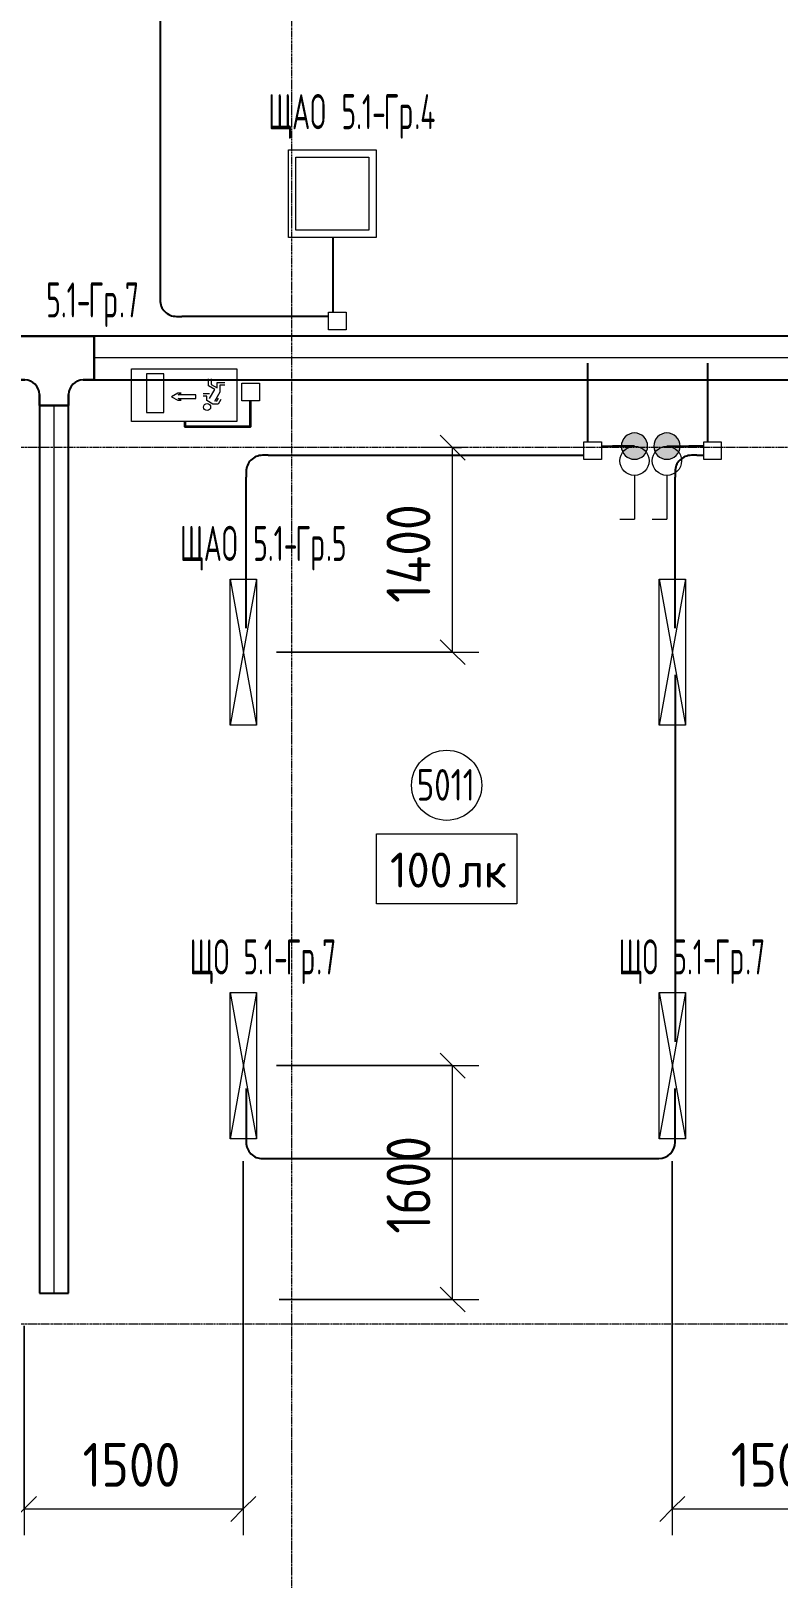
# Model space of a CAD drawing. Header units: millimetres. Extents: x -4730 to 98194, y -4296 to 93388.
# Drawn here: x 58217 to 63329, y 35263 to 45852 of the extents above; entities that cross this region are included whole.
import ezdxf

# ---------------------------------------------------------------- set-up
doc = ezdxf.new("R2010")
doc.units = ezdxf.units.MM
doc.linetypes.add('Линия сетки', pattern=[22.225, 12.7, -3.175, 3.175, -3.175])
doc.linetypes.add('Скрытая 0_75', pattern=[1.5, 0.75, -0.75])
for name, color, linetype, lineweight, true_color in [('Кабельные лотки', 5, 'Continuous', 25, 0x0000ff), ('Короба', 7, 'Continuous', 25, 0x008000), ('Опуск', 7, 'Скрытая 0_75', 18, 0x007f00), ('Соединительные детали кабельных лотков', 5, 'Continuous', 25, 0x0000ff), ('Соединительные детали коробов', 7, 'Continuous', 25, 0x008000), ('Типовые аннотации', 1, 'Continuous', 18, 0xff0000)]:
    doc.layers.add(name, color=color, linetype=linetype, lineweight=lineweight, true_color=true_color)
for name, color, linetype, lineweight in [('Марки помещений', 7, 'Continuous', 9), ('Марки силовых электроприборов', 7, 'Continuous', 9), ('Осевая линия', 7, 'Continuous', 18), ('Оси', 7, 'Continuous', 9), ('Провода', 7, 'Continuous', 35), ('Размеры', 7, 'Continuous', 9), ('Размеры-120', 7, 'Continuous', 9)]:
    doc.layers.add(name, color=color, linetype=linetype, lineweight=lineweight)
doc.styles.add('GOST Common', font='GOST_Common.ttf', dxfattribs={"width": 0.6, "height": 240})
doc.styles.add('GOST Common_1', font='GOST_Common.ttf', dxfattribs={"width": 0.9, "height": 300})
doc.styles.add('GOST Common_2', font='GOST_Common.ttf', dxfattribs={"height": 240})
doc.styles.add('GOST Common_3', font='GOST_Common.ttf', dxfattribs={"width": 0.8, "height": 216})
doc.dimstyles.new('ADSK_Проверочный', dxfattribs={"dimscale": 304.8, "dimtxt": 301.714499, "dimasz": 0.556693, "dimexe": 0.590551, "dimexo": 0.590551, "dimgap": 0.19685, "dimtad": 1, "dimdec": 3, "dimrnd": 0.001, "dimdsep": 46, "dimtxsty": 'GOST Common_1', "dimblk1": 'OBLIQUE', "dimblk2": 'OBLIQUE', "dimsah": 1, "dimcen": 0.09, "dimazin": 0, "dimtfac": 1, "dimtdec": 4, "dimtix": 1, "dimtmove": 0, "dimatfit": 3, "dimfxl": 1, "dimtvp": 1, "dimtolj": 1, "dimtzin": 0, "dimarcsym": 2})

# ---------------------------------------------------------------- blocks, each defined once
blk = doc.blocks.new('M_Горизонтальный тройник для канального - Радиус 100 мм-2745902-Тех_ этаж')
at = {"layer": 'Соединительные детали кабельных лотков'}
for p, q in [((275, 150), (-275, 150)), ((-275, 150), (-275, -150)), ((-275, -150), (-275, 150)), ((-275, 150), (275, 150)), ((-275, 150), (-275, 150)), ((275, -150), (275, 150)), ((275, 150), (275, -150)), ((275, 150), (275, 150)), ((-275, -150), (-200, -150)), ((-200, -150), (-275, -150)), ((-275, -150), (-275, -150)), ((200, -150), (275, -150)), ((275, -150), (200, -150)), ((275, -150), (275, -150)), ((-100, -250), (-100, -325)), ((-100, -325), (-100, -250)), ((100, -325), (100, -250)), ((100, -250), (100, -325)), ((-100, -325), (100, -325)), ((100, -325), (-100, -325)), ((-100, -325), (-100, -325)), ((100, -325), (100, -325))]:
    blk.add_line(p, q, dxfattribs=at)
for centre, start, end in [((-200, -250), 0, 90), ((-200, -250), 0, 90), ((200, -250), 90, 180), ((200, -250), 90, 180)]:
    blk.add_arc(centre, 100, start, end, dxfattribs=at)
blk = doc.blocks.new('M_Короб_ отвод - Плоский торец - ПВХ - Стандартная-2386742-Тех_ этаж')
at = {"layer": 'Соединительные детали коробов'}
for p, q in [((45130, 82371.95), (45130, 82410.05)), ((45130, 82260), (45130, 82371.95)), ((45130, 82260), (45130, 82260))]:
    blk.add_line(p, q, dxfattribs=at)
blk = doc.blocks.new('M_Короб_ отвод - Плоский торец - ПВХ - Стандартная-V1-Тех_ этаж')
at = {"layer": 'Соединительные детали коробов'}
for p, q in [((0, 111.95), (0, 150.05)), ((-150.05, 0), (-111.95, 0))]:
    blk.add_line(p, q, dxfattribs=at)
blk.add_arc((-111.95, 111.95), 111.95, 270, 0, dxfattribs=at)
blk = doc.blocks.new('DIMBLOCK59-Тех_ этаж')
at = {"layer": 'Размеры-120'}
for p, q in [((62605, 38117), (62605, 35556)), ((62605, 35736), (62605, 38117)), ((64105, 37945), (64105, 35556)), ((64105, 35736), (64105, 37945)), ((62605, 35736), (62690, 35821)), ((64105, 35736), (64190, 35821)), ((62605, 35736), (62520, 35651)), ((62605, 35736), (64105, 35736)), ((64105, 35736), (64020, 35651))]:
    blk.add_line(p, q, dxfattribs=at)
at = {"layer": 'Размеры-120', "color": 0, "insert": (63005, 36188), "char_height": 300, "width": 840.71, "attachment_point": 1, "line_spacing_factor": 1.022761, "style": 'GOST Common_1'}
blk.add_mtext('1500', dxfattribs=at)
blk = doc.blocks.new('_Oblique')
at = {"color": 0, "linetype": 'ByBlock', "lineweight": -2}
blk.add_line((-0.5, -0.5), (0.5, 0.5), dxfattribs=at)
blk = doc.blocks.new('DIMBLOCK60-Тех_ этаж')
at = {"layer": 'Размеры-120'}
for p, q in [((59670, 38117), (59670, 35556)), ((59670, 35736), (59670, 38117)), ((58170, 36990), (58170, 35556)), ((58170, 35736), (58170, 36990)), ((58170, 35736), (58255, 35821)), ((59670, 35736), (59755, 35821)), ((58170, 35736), (58085, 35651)), ((58170, 35736), (59670, 35736)), ((59670, 35736), (59585, 35651))]:
    blk.add_line(p, q, dxfattribs=at)
at = {"layer": 'Размеры-120', "color": 0, "insert": (58570, 36188), "char_height": 300, "width": 840.71, "attachment_point": 1, "line_spacing_factor": 1.022761, "style": 'GOST Common_1'}
blk.add_mtext('1500', dxfattribs=at)
blk = doc.blocks.new('DIMBLOCK61-Тех_ этаж')
at = {"layer": 'Размеры-120'}
for p, q in [((61162, 43000), (60922, 43000)), ((61102, 43000), (61017, 43085)), ((61102, 41600), (61102, 43000)), ((61102, 43000), (61187, 42915)), ((61102, 43000), (61162, 43000)), ((61102, 41600), (61017, 41685)), ((59898, 41600), (61282, 41600)), ((61102, 41600), (59898, 41600)), ((61102, 41600), (61187, 41515))]:
    blk.add_line(p, q, dxfattribs=at)
at = {"layer": 'Размеры-120', "color": 0, "insert": (60650, 41937), "char_height": 300, "width": 871.39, "attachment_point": 1, "rotation": 90, "line_spacing_factor": 1.022761, "style": 'GOST Common_1'}
blk.add_mtext('1400', dxfattribs=at)
blk = doc.blocks.new('DIMBLOCK62-Тех_ этаж')
at = {"layer": 'Размеры-120'}
for p, q in [((59898, 38770), (61282, 38770)), ((61102, 38770), (59898, 38770)), ((61102, 38770), (61017, 38855)), ((61102, 37170), (61102, 38770)), ((61102, 38770), (61187, 38685)), ((59915, 37170), (61282, 37170)), ((61102, 37170), (59915, 37170)), ((61102, 37170), (61017, 37255)), ((61102, 37170), (61187, 37085))]:
    blk.add_line(p, q, dxfattribs=at)
at = {"layer": 'Размеры-120', "color": 0, "insert": (60650, 37620), "char_height": 300, "width": 840.71, "attachment_point": 1, "rotation": 90, "line_spacing_factor": 1.022761, "style": 'GOST Common_1'}
blk.add_mtext('1600', dxfattribs=at)
blk = doc.blocks.new('ADSK_Марка_Помещение_1_ГОСТ21-501-2011 - Номер-85995-Тех_ этаж')
at = {"layer": 'Марки помещений'}
blk.add_circle((0, 0), 2, dxfattribs=at)
blk = doc.blocks.new('Морка помещения_освещённость_ - Морка помещения_освещённость_-1484368-Тех_ этаж')
at = {"layer": 'Марки помещений', "color": 190, "true_color": 0x8000ff}
for p, q in [((-4, 0), (-4, 4)), ((-4, 4), (4, 4)), ((4, 4), (4, 0)), ((4, 0), (-4, 0))]:
    blk.add_line(p, q, dxfattribs=at)

msp = doc.modelspace()

# ---------------------------------------------------------------- hatches: boundary and pattern name
at = {"layer": 'Опуск', "linetype": 'Continuous'}
h = msp.add_hatch(color=256, dxfattribs=at)
edge = h.paths.add_edge_path(flags=0)
edge.add_arc((62346.6408, 43010), 90, 180, 360)
edge.add_arc((62346.6408, 43010), 90, 0, 180)
h = msp.add_hatch(color=256, dxfattribs=at)
edge = h.paths.add_edge_path(flags=0)
edge.add_arc((62568.3538, 43010), 90, 180, 360)
edge.add_arc((62568.3538, 43010), 90, 0, 180)

# ---------------------------------------------------------------- linework, layer by layer
at = {"layer": 'Кабельные лотки'}
for p, q in [((58649.3518, 43763.1437), (58649.3518, 43463.1437)), ((64155.7202, 43763.1437), (58649.3518, 43763.1437)), ((58649.3518, 43463.1437), (64155.7202, 43463.1437)), ((58274.3518, 43288.1437), (58474.3518, 43288.1437)), ((58274.3518, 43288.1437), (58274.3518, 37213.1437)), ((58474.3518, 37213.1437), (58474.3518, 43288.1437)), ((58274.3518, 37213.1437), (58474.3518, 37213.1437))]:
    msp.add_line(p, q, dxfattribs=at)
at = {"layer": 'Короба'}
for p, q in [((59100, 46139.4845), (59100, 44048.0074)), ((60281.4216, 44441.1881), (60281.4216, 43926.4574)), ((60252.9216, 43897.9574), (59250.05, 43897.9574)), ((62028.4786, 43038.5), (62028.4786, 43578.5)), ((62848.4786, 43038.5), (62848.4786, 43578.5)), ((62119.9786, 43010), (62196.5908, 43010)), ((62819.9786, 43010), (62718.4038, 43010)), ((59839.2969, 42947), (61999.9786, 42947)), ((62774.2969, 42947), (62819.9786, 42947)), ((59689.2469, 41763.8269), (59689.2469, 42796.95)), ((62624.2469, 41763.8269), (62624.2469, 42796.95)), ((62624.2469, 41443.8269), (62624.2469, 38933.8269)), ((59689.2469, 38613.8269), (59689.2469, 38283.8769)), ((62624.2469, 38283.8769), (62624.2469, 38613.8269)), ((59839.2969, 38133.8269), (62474.1969, 38133.8269))]:
    msp.add_line(p, q, dxfattribs=at)
at = {"layer": 'Опуск', "linetype": 'Continuous'}
for centre, start, end in [((62346.6408, 43010), 0, 180), ((62568.3538, 43010), 0, 180), ((62346.6408, 43010), 180, 0), ((62568.3538, 43010), 180, 0)]:
    msp.add_arc(centre, 90, start, end, dxfattribs=at)
at = {"layer": 'Осевая линия'}
for p, q in [((64155.7202, 43613.1437), (58649.3518, 43613.1437)), ((58374.3518, 43288.1437), (58374.3518, 37213.1437))]:
    msp.add_line(p, q, dxfattribs=at)
at = {"layer": 'Оси', "linetype": 'Линия сетки'}
for p, q in [((60000, 93388.3703), (60000, -3096.3487)), ((98194.2682, 43000), (-3530.0173, 43000)), ((98194.2682, 37000), (-3530.0173, 37000))]:
    msp.add_line(p, q, dxfattribs=at)
at = {"layer": 'Провода', "flags": 128}
msp.add_lwpolyline([(59269.2175, 43178.2548), (59270, 43145), (59719.9952, 43145), (59719.9988, 43320)], dxfattribs=at)
at = {"layer": 'Типовые аннотации'}
for p, q in [((59979.1577, 45038.6881), (60579.1577, 45038.6881)), ((59979.1577, 44438.6881), (59979.1577, 45038.6881)), ((60579.1577, 45038.6881), (60579.1577, 44438.6881)), ((60029.1577, 44988.6881), (60529.1577, 44988.6881)), ((60029.1577, 44488.6881), (60029.1577, 44988.6881)), ((60529.1577, 44988.6881), (60529.1577, 44488.6881)), ((60529.1577, 44488.6881), (60029.1577, 44488.6881)), ((60579.1577, 44438.6881), (59979.1577, 44438.6881)), ((60252.9216, 43926.4574), (60372.9216, 43926.4574)), ((60252.9216, 43806.4574), (60252.9216, 43926.4574)), ((60372.9216, 43926.4574), (60372.9216, 43806.4574)), ((60372.9216, 43806.4574), (60252.9216, 43806.4574)), ((59660, 43440), (59780, 43440)), ((59660, 43320), (59660, 43440)), ((59780, 43440), (59780, 43320)), ((59780, 43320), (59660, 43320)), ((61999.9786, 43038.5), (62119.9786, 43038.5)), ((61999.9786, 42918.5), (61999.9786, 43038.5)), ((62119.9786, 43038.5), (62119.9786, 42918.5)), ((62119.9786, 42918.5), (61999.9786, 42918.5)), ((62346.6408, 42809.3567), (62346.6408, 42509.3567)), ((62246.6408, 42509.3567), (62346.6408, 42509.3567)), ((59580, 42100), (59760, 42100)), ((59580, 41100), (59580, 42100)), ((59760, 42100), (59580, 41100)), ((59580, 42100), (59760, 41100)), ((59760, 42100), (59760, 41100)), ((59760, 41100), (59580, 41100))]:
    msp.add_line(p, q, dxfattribs=at)
at = {"layer": 'Типовые аннотации', "color": 96, "true_color": 0x008000}
for p, q in [((58904.9821, 43178.2548), (58904.9821, 43538.2548)), ((58904.9821, 43538.2548), (59624.9821, 43538.2548)), ((59624.9821, 43538.2548), (59624.9821, 43178.2548)), ((59126.359, 43504.406), (59006.359, 43504.406)), ((59006.359, 43504.406), (59006.359, 43240.406)), ((59126.359, 43240.406), (59126.359, 43504.406)), ((59432.733, 43421.9798), (59432.733, 43469.9798)), ((59474.3022, 43397.9798), (59432.733, 43421.9798)), ((59450.733, 43469.9798), (59450.733, 43432.3721)), ((59450.733, 43432.3721), (59490.2637, 43409.5491)), ((59490.2637, 43409.5491), (59490.2637, 43444.3721)), ((59490.2637, 43444.3721), (59544.2637, 43444.3721)), ((59544.2637, 43426.3721), (59508.2637, 43426.3721)), ((59508.2637, 43426.3721), (59508.2637, 43378.3721)), ((59221.2456, 43372.2023), (59179.6764, 43348.2023)), ((59179.6764, 43348.2023), (59221.2456, 43324.2023)), ((59245.2456, 43372.2023), (59221.2456, 43372.2023)), ((59221.2456, 43324.2023), (59245.2456, 43324.2023)), ((59224.461, 43360.2023), (59245.2456, 43372.2023)), ((59344.461, 43360.2023), (59224.461, 43360.2023)), ((59245.2456, 43324.2023), (59224.461, 43336.2023)), ((59224.461, 43336.2023), (59344.461, 43336.2023)), ((59344.461, 43336.2023), (59344.461, 43360.2023)), ((59396.3022, 43370.0183), (59438.3022, 43370.0183)), ((59420.3022, 43352.0183), (59396.3022, 43352.0183)), ((59420.3022, 43322.0183), (59420.3022, 43352.0183)), ((59461.8714, 43298.0183), (59420.3022, 43322.0183)), ((59438.3022, 43335.626), (59474.3022, 43397.9798)), ((59508.2637, 43378.3721), (59472.2637, 43316.0183)), ((59487.4791, 43316.0183), (59500.2829, 43338.1952)), ((59515.8714, 43329.1952), (59497.8714, 43298.0183)), ((59006.359, 43240.406), (59126.359, 43240.406)), ((59497.8714, 43298.0183), (59461.8714, 43298.0183)), ((59624.9821, 43178.2548), (58904.9821, 43178.2548))]:
    msp.add_line(p, q, dxfattribs=at)
at = {"layer": 'Типовые аннотации', "color": 16, "true_color": 0x800000}
for p, q in [((62819.9786, 43038.5), (62939.9786, 43038.5)), ((62819.9786, 42918.5), (62819.9786, 43038.5)), ((62939.9786, 43038.5), (62939.9786, 42918.5)), ((62939.9786, 42918.5), (62819.9786, 42918.5))]:
    msp.add_line(p, q, dxfattribs=at)
at = {"layer": 'Типовые аннотации', "color": 5, "true_color": 0x0000ff}
for p, q in [((62568.3538, 42809.3567), (62568.3538, 42509.3567)), ((62468.3538, 42509.3567), (62568.3538, 42509.3567)), ((62515, 42100), (62695, 42100)), ((62515, 41100), (62515, 42100)), ((62695, 42100), (62515, 41100)), ((62515, 42100), (62695, 41100)), ((62695, 42100), (62695, 41100)), ((62695, 41100), (62515, 41100)), ((59580, 39270), (59760, 39270)), ((59580, 38270), (59580, 39270)), ((59760, 39270), (59580, 38270)), ((59580, 39270), (59760, 38270)), ((59760, 39270), (59760, 38270)), ((62515, 39270), (62695, 39270)), ((62515, 38270), (62515, 39270)), ((62695, 39270), (62515, 38270)), ((62515, 39270), (62695, 38270)), ((62695, 39270), (62695, 38270)), ((59760, 38270), (59580, 38270)), ((62695, 38270), (62515, 38270))]:
    msp.add_line(p, q, dxfattribs=at)
at = {"layer": 'Типовые аннотации', "color": 96, "true_color": 0x008000}
msp.add_circle((59422.3049, 43277.4871), 24, dxfattribs=at)
at = {"layer": 'Типовые аннотации'}
msp.add_circle((62346.6408, 42909.3567), 100, dxfattribs=at)
at = {"layer": 'Типовые аннотации', "color": 5, "true_color": 0x0000ff}
msp.add_circle((62568.3538, 42909.3567), 100, dxfattribs=at)

# ---------------------------------------------------------------- block references
at = {"layer": 'Марки помещений', "xscale": 120, "yscale": 120, "zscale": 120}
msp.add_blockref('ADSK_Марка_Помещение_1_ГОСТ21-501-2011 - Номер-85995-Тех_ этаж', (61061.2382, 40688.861), dxfattribs=at)
at = {"layer": 'Марки помещений', "color": 190, "true_color": 0x8000ff, "xscale": 120, "yscale": 120, "zscale": 120}
msp.add_blockref('Морка помещения_освещённость_ - Морка помещения_освещённость_-1484368-Тех_ этаж', (61061.2382, 39877.0642), dxfattribs=at)
at = {"layer": 'Соединительные детали кабельных лотков'}
msp.add_blockref('M_Горизонтальный тройник для канального - Радиус 100 мм-2745902-Тех_ этаж', (58374.3518, 43613.1437), dxfattribs=at)
msp.add_blockref('M_Горизонтальный тройник для канального - Радиус 100 мм-2745902-Тех_ этаж', (58374.3518, 43613.1437), dxfattribs=at)
at = {"layer": 'Соединительные детали коробов'}
for name, p, rotation in [('M_Короб_ отвод - Плоский торец - ПВХ - Стандартная-V1-Тех_ этаж', (59100, 43897.9574), 270), ('M_Короб_ отвод - Плоский торец - ПВХ - Стандартная-2386742-Тех_ этаж', (144606.6408, -2120), 90), ('M_Короб_ отвод - Плоский торец - ПВХ - Стандартная-2386742-Тех_ этаж', (-19691.6462, 88140), 270), ('M_Короб_ отвод - Плоский торец - ПВХ - Стандартная-V1-Тех_ этаж', (59689.2469, 42947), 180), ('M_Короб_ отвод - Плоский торец - ПВХ - Стандартная-V1-Тех_ этаж', (62624.2469, 42947), 180), ('M_Короб_ отвод - Плоский торец - ПВХ - Стандартная-V1-Тех_ этаж', (59689.2469, 38133.8269), 270)]:
    msp.add_blockref(name, p, dxfattribs=dict(at, rotation=rotation))
msp.add_blockref('M_Короб_ отвод - Плоский торец - ПВХ - Стандартная-V1-Тех_ этаж', (62624.2469, 38133.8269), dxfattribs=at)

# ---------------------------------------------------------------- texts
at = {"layer": 'Марки помещений', "insert": (60855.9623, 40799.6483), "char_height": 216, "width": 507.9492, "attachment_point": 1, "style": 'GOST Common_3'}
msp.add_mtext('5011', dxfattribs=at)
at = {"layer": 'Марки помещений', "color": 190, "true_color": 0x8000ff, "char_height": 240, "attachment_point": 1, "style": 'GOST Common_2'}
for s, insert, width in [('100', (60673.3544, 40228.7762), 567.59475), ('лк', (61141.6669, 40228.7762), 413.67075)]:
    msp.add_mtext(s, dxfattribs=dict(at, insert=insert, width=width))
at = {"layer": 'Марки силовых электроприборов', "char_height": 240, "attachment_point": 1, "style": 'GOST Common'}
for s, insert, width in [('ЩАО', (59839.963, 45418.8705), 502.17705), (' 5.1-', (60254.3005, 45418.8705), 455.99985), ('Гр', (60630.538, 45418.8705), 253.9746), ('.4', (60840.088, 45418.8705), 196.2531), (' 5.1-', (58233.7701, 44130.4765), 455.99985), ('Гр', (58610.0076, 44130.4765), 253.9746), ('.7', (58819.5576, 44130.4765), 178.93665), ('ЩАО', (59235.7414, 42464.0093), 502.17705), (' 5.1-', (59650.0789, 42464.0093), 455.99985), ('Гр', (60026.3164, 42464.0093), 253.9746), ('.5', (60235.8664, 42464.0093), 178.93665), ('ЩО', (59302.3414, 39634.0093), 340.55685), (' 5.1-', (59583.3289, 39634.0093), 455.99985), ('Гр', (59959.5664, 39634.0093), 253.9746), ('.7', (60169.1164, 39634.0093), 178.93665), ('ЩО', (62237.3414, 39634.0093), 340.55685), (' 5.1-', (62518.3289, 39634.0093), 455.99985), ('Гр', (62894.5664, 39634.0093), 253.9746), ('.7', (63104.1164, 39634.0093), 178.93665)]:
    msp.add_mtext(s, dxfattribs=dict(at, insert=insert, width=width))

# ---------------------------------------------------------------- dimensions: what is measured, and where the dimension line sits
at = {"layer": 'Размеры'}
for base, p1, p2, override, picture, middle in [((61101.8532, 43000), (59718, 41600), (60981.8714, 43000), {"dimpost": '<>', "dimfxl": 1886.099363}, 'DIMBLOCK61-Тех_ этаж', (60891.8532, 42300)), ((61101.8532, 38770), (59735, 37170), (59718, 38770), {"dimpost": '<>', "dimfxl": 1600.09031}, 'DIMBLOCK62-Тех_ этаж', (60891.8532, 37970))]:
    dim = msp.add_linear_dim(base=base, p1=p1, p2=p2, angle=90, dimstyle='ADSK_Проверочный', override=override, dxfattribs=at)
    dim.commit()
    dim.dimension.update_dxf_attribs({"geometry": picture, "text_midpoint": middle})
for base, p1, p2, override, picture, middle in [((59670, 35736.07), (58170, 37170), (59670, 38297.3269), {"dimpost": '<>', "dimfxl": 1876.397062}, 'DIMBLOCK60-Тех_ этаж', (58920, 35946.07)), ((64105, 35736.07), (62605, 38297.3269), (64105, 38125), {"dimpost": '<>', "dimfxl": 1509.866405}, 'DIMBLOCK59-Тех_ этаж', (63355, 35946.07))]:
    dim = msp.add_linear_dim(base=base, p1=p1, p2=p2, dimstyle='ADSK_Проверочный', override=override, dxfattribs=at)
    dim.commit()
    dim.dimension.update_dxf_attribs({"geometry": picture, "text_midpoint": middle})

doc.saveas('drawing.dxf')
